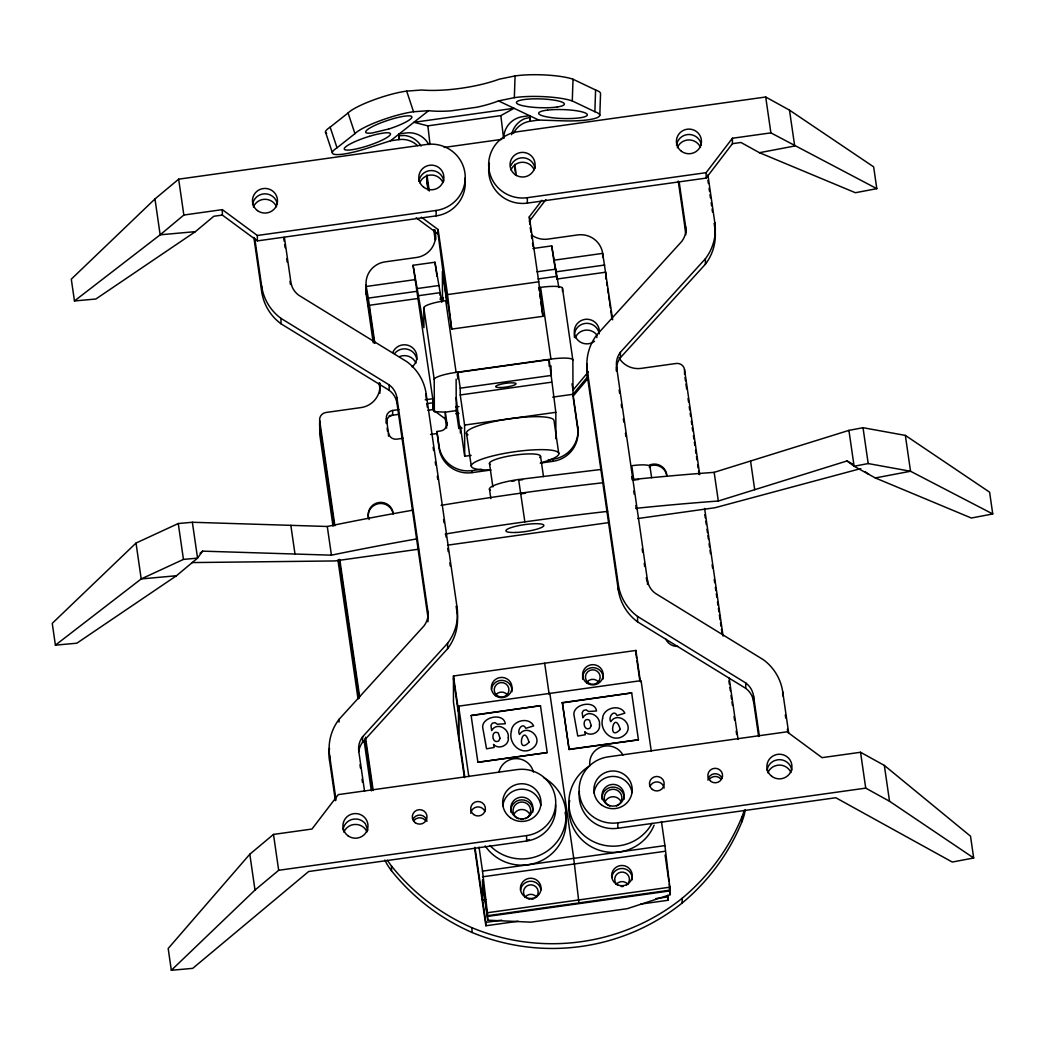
<?xml version="1.0" encoding="UTF-8"?>
<svg xmlns="http://www.w3.org/2000/svg" width="1045" height="1045" viewBox="0 0 1045 1045"><rect width="100%" height="100%" fill="white"/><g stroke="black" fill="none" stroke-linecap="round" stroke-linejoin="round"><path stroke-width="1.5" d="M515.067 75.945L499.236 79.172A59.304 14.957 -8.3 0 1 421.762 90.014L406.675 91.111A36.849 6.453 -18.4 0 0 348.076 112.978L330.155 127.137L337.026 147.789L354.947 133.642A36.849 6.453 -18.4 0 1 413.546 111.763L428.62 110.665A49.611 12.514 -8.3 0 0 450.891 110.874L476.507 107.282A49.611 12.514 -8.3 0 0 498.504 100.895L514.336 97.668L515.067 75.945A36.849 6.779 1.9 0 1 573.013 79.224L595.598 89.988A36.849 6.779 1.9 0 1 600.548 93.541L599.817 115.263M595.598 89.988L594.866 111.71L572.281 100.947L573.013 79.224M766.991 770.492L767.801 767.383A12.527 12.318 -0.2 0 1 774.515 760.642L777.663 759.78A12.527 12.318 -0.2 0 1 791.836 770.23M417.451 538.776A579.962 105.676 -8.2 0 0 331.435 555.169L202.573 551.146L197.557 558.121L176.461 575.743L76.821 643.211L55.398 645.144L52.25 623.356L136.02 543.06L178.264 523.532L192.358 522.265L327.281 526.484A579.962 105.676 -8.2 0 1 413.297 510.091M529.802 224.401L529.332 216.785L541.937 200.287M529.345 221.253L545.83 199.673M706.12 172.673L732.401 138.254L770.896 132.872L876.807 188.662L873.646 166.86L789.497 110.143L765.698 97.002L517.784 131.709A33.91 33.322 -0.2 0 0 488.995 169.394A33.91 33.322 -0.2 0 0 527.333 197.688L706.12 172.673L706.133 178.094L527.359 203.109A33.91 33.322 -0.2 0 1 489.4 163.255M706.133 178.094L732.427 143.674L732.401 138.254M588.257 371.968L572.973 390.203L572.046 383.763M552.661 397.126L573 394.278L588.27 376.043M588.283 378.068L573 396.316L572.869 360.107L562.497 288.381A22.115 4.023 -8.2 0 0 540.592 287.375L538.763 287.636L539.22 290.823M526.615 841.016L526.602 835.595A33.91 33.322 -0.2 0 0 555.391 797.897A33.91 33.322 -0.2 0 0 517.053 769.603L338.266 794.618L311.985 829.038L273.49 834.419L249.807 854.209L168.18 948.481L171.328 970.282L192.737 968.349L308.654 871.517L526.615 841.016A33.91 33.322 -0.2 0 0 555.587 804.755M758.644 736.503L753.549 701.339A20.038 19.698 -0.2 0 0 745.751 688.355L637.581 621.879A49.52 48.684 -0.2 0 1 618.287 589.811L587.408 376.383L587.381 370.962A49.52 48.684 -0.2 0 1 596.813 334.87L681.81 241.356A20.038 19.698 -0.2 0 0 685.638 226.765L679.159 182M616.589 370.936L616.576 366.873A20.038 19.698 -0.2 0 1 620.39 352.269L705.388 258.755A49.52 48.684 -0.2 0 0 714.819 222.676L707.909 174.907M616.445 371.027A20.038 19.698 -0.2 0 1 620.403 357.69L705.414 264.189A49.52 48.684 -0.2 0 0 714.845 228.097L714.819 222.676M335.38 800.692L329.619 760.891L329.606 755.47A49.52 48.684 -0.2 0 1 339.024 719.378L424.035 625.864A20.038 19.698 -0.2 0 0 427.849 611.26L396.956 397.831A20.038 19.698 -0.2 0 0 389.158 384.86L280.987 318.385A49.52 48.684 -0.2 0 1 261.694 286.317L254.758 238.364M364.574 791.339L358.788 751.381A20.038 19.698 -0.2 0 1 362.602 736.777L447.613 643.263A49.52 48.684 -0.2 0 0 457.044 607.184L426.151 393.743A49.52 48.684 -0.2 0 0 406.858 361.688L298.7 295.199A20.038 19.698 -0.2 0 1 290.889 282.228L284.41 237.476M358.748 751.668A20.038 19.698 -0.2 0 1 362.628 742.198L447.626 648.697A49.52 48.684 -0.2 0 0 457.057 612.605L457.044 607.184M436.144 215.884L436.118 210.463A33.91 33.322 -0.2 0 0 464.907 172.765A33.91 33.322 -0.2 0 0 426.569 144.471L178.656 179.165L154.974 198.955L71.295 279.159L74.456 300.947L95.866 299.014L195.402 231.637L213.807 216.263L222.35 215.061L257.357 240.899L436.144 215.884A33.91 33.322 -0.2 0 0 464.934 178.186M171.328 970.282L254.993 890.066L278.675 870.289L526.602 835.595M436.118 210.463L257.344 235.478L222.337 209.64L183.842 215.035L160.159 234.811L74.456 300.947M200.078 553.223L202.573 551.146M337.026 147.789A36.849 6.453 -18.4 0 0 367.396 148.22L390.477 140.801L428.62 110.665M55.398 645.144L141.206 578.93L183.45 559.402L197.557 558.121L192.358 522.265M500.842 115.629L514.035 108.288L413.898 122.304L427.875 125.844L500.842 115.629L503.572 138.371M417.517 145.608A22.115 21.736 -0.2 0 0 398.929 139.612L398.916 135.759L404.689 135.484A22.115 21.736 -0.2 0 1 421.07 146M669.257 883.9L670.276 894.651L627.248 908.68L530.925 922.16L487.845 920.188L482.659 884.318M633.414 479.472A579.962 105.676 -8.2 0 1 714.166 472.34L848.919 430.383L863.013 427.705L905.349 435.399L989.602 492.169L992.75 513.957L971.341 518.02L875.305 477.944L854.105 466.24L847.012 460.949L718.32 501.025A579.962 105.676 -8.2 0 0 635.961 508.327M513.461 133.342A22.115 21.736 -0.2 0 1 530.285 121.233L530.272 117.38L524.708 118.686A22.115 21.736 -0.2 0 0 511.645 134.674M860.819 468.578L714.963 507.739L637.646 518.555M732.427 143.674L740.957 142.486L759.454 152.701L794.696 146.013L789.497 110.143M876.807 188.662L855.398 192.724L759.454 152.701M992.75 513.957L910.535 471.256L868.199 463.562L854.105 466.24L848.919 430.383M875.305 477.944L910.535 471.256L905.349 435.399M973.679 857.984L889.53 801.267L865.73 788.126L617.817 822.82A33.91 33.322 -0.2 0 1 579.466 794.527A33.91 33.322 -0.2 0 1 608.268 756.841L787.042 731.813L822.049 757.651L860.544 752.269L884.344 765.41L970.518 836.196L973.679 857.984L952.269 862.047L835.804 797.74L617.83 828.254A33.91 33.322 -0.2 0 1 579.4 791.248M390.477 140.801L398.929 139.612L398.707 134.296L398.916 135.759M594.866 111.71A36.849 6.779 1.9 0 1 563.007 120.841L538.737 120.044L530.285 121.233L530.05 115.917L530.272 117.38M444.19 147.423L501.796 139.364M446.646 428.058L445.314 418.927L432.8 409.601L432.761 398.746L413.062 265.286L434.955 262.23L441.826 302.266M532.95 248.514L551.708 245.888L558.866 287.519M415.139 279.629L366.246 286.474L366.272 294.612L373.248 342.786M551.708 245.888L553.785 260.231L602.678 253.386L612.67 319.835M413.062 265.286L417.19 288.551L439.083 285.494M537.078 271.778L555.835 269.153M434.877 229.678L435.347 232.904A22.115 21.736 -0.2 0 1 416.563 257.475L385.03 261.89A22.115 21.736 -0.2 0 0 366.246 286.474L368.31 298.112L417.203 291.268M553.785 260.231L555.849 271.857L604.741 265.025M538.11 278.95L556.88 276.324L556.894 279.041L605.786 272.196L605.8 278.976M538.75 281.81L542.917 316.321L451.701 329.097L447.534 294.572L538.75 281.81L529.332 216.785M440.141 298.086L443.354 297.642M440.128 299.445L443.354 298.988M417.19 288.551L423.917 327.712L423.852 307.792A22.115 4.023 -8.2 0 1 445.719 300.66L447.547 300.398L451.701 329.097M456.129 379.165L456.234 410.62L445.288 412.148L434.341 411.625L434.224 379.518A22.115 4.023 -8.2 0 1 456.103 372.386L550.963 359.101A22.115 4.023 -8.2 0 1 572.869 360.107M457.253 374.228L457.958 379.035L457.932 372.399L549.147 359.637L555.809 412.318L555.901 438.822M471.112 455.372L464.711 456.26L464.594 425.08L460.244 394.958L460.218 388.178L551.433 375.416M425.21 399.804L432.761 398.746M460.244 394.958L551.46 382.196M426.726 403.657L432.774 402.821L434.341 411.625M392.646 410.463L392.659 415.218A7.367 7.25 -0.2 0 0 386.402 423.408L386.389 418.666A7.367 7.25 -0.2 0 1 392.646 410.463L398.876 409.601M389.119 415.714L398.903 414.342M427.862 410.293L434.315 409.379M455.724 407.027L458.938 406.583M455.738 413.807L458.964 413.363M464.594 425.08L555.809 412.318M491.072 469.976L472.026 472.64A29.142 28.646 -0.2 0 1 439.083 448.318L436.928 431.507L440.572 430.997A7.367 7.25 -0.2 0 0 446.842 422.807L445.288 412.148L445.314 418.927M462.047 428.097L458.833 428.541L456.169 410.11M403.226 438.26L396.8 439.161A7.367 7.25 -0.2 0 1 388.466 433.009L386.389 418.666M430.514 434.446L436.941 433.544M436.928 431.507L439.07 446.293A29.142 28.646 -0.2 0 0 472.026 470.603L481.549 469.27M548.207 459.944L552.962 459.277A29.142 28.646 -0.2 0 0 577.715 426.882L573 394.278M540.278 463.092L552.975 461.315A29.142 28.646 -0.2 0 0 577.715 428.92L577.715 426.882M418.575 549.213L334.818 560.943L192.097 562.576M447.573 545.163L608.66 522.618M464.411 777.65L453.452 701.992L453.465 675.997L635.896 650.46L640.402 681.654M453.465 675.997L458.65 711.854L458.637 706.159L641.068 680.635L651.257 751.107M471.138 715.394L540.461 705.688L547.214 752.583L477.892 762.288L471.138 715.668L540.461 705.688M562.354 702.619L631.676 692.926L638.43 739.821L569.107 749.513L562.354 702.619L569.107 749.513M562.354 702.893L631.676 692.926M569.094 749.252L638.43 739.821M664.933 845.601L670.158 890.144L487.728 915.668L482.516 871.138L664.933 845.601L661.459 821.579M482.529 876.82L664.96 851.296M485.807 899.693L482.607 900.15L482.542 879.812L487.845 920.188M487.728 912.69L670.145 887.153M487.832 916.387L670.263 890.862M518.124 921.246L485.847 925.765L485.834 922.382L501.613 920.175M655.633 898.622L668.264 896.845L668.264 900.241L640.82 904.082M490.458 490.275A29.482 5.369 -8.2 0 1 518.62 479.511L601.032 469.453M520.697 493.854L525.544 493.266M195.402 231.637L160.159 234.811L154.974 198.955M176.461 575.743L141.206 578.93L136.02 543.06M498.504 100.895L538.737 120.044M847.012 460.949L852.537 464.006M253.857 237.398L261.72 291.738A49.52 48.684 -0.2 0 0 281.014 323.806L389.171 390.281A20.038 19.698 -0.2 0 1 396.982 403.252L427.862 616.694A20.038 19.698 -0.2 0 1 427.928 621.827M587.381 370.962L618.274 584.39A49.52 48.684 -0.2 0 0 637.568 616.459L745.725 682.934A20.038 19.698 -0.2 0 1 753.536 695.918L759.323 735.876M865.43 471.909L868.904 474.404M421.331 217.164L438.116 229.547L447.534 294.572M416.184 217.817L438.129 234.015L446.986 302.384M367.017 831.898L365.345 829.129A12.527 12.318 -0.2 0 0 356.985 824.505L353.719 824.531A12.527 12.318 -0.2 0 0 343.857 832.133M406.675 91.111L413.546 111.763M348.076 112.978L354.947 133.642M325.478 132.036L332.349 152.688M277.395 204.428L276.52 201.332A12.527 12.318 -0.2 0 0 252.55 204.689M863.013 427.705L868.199 463.562M884.344 765.41L889.53 801.267M765.698 97.002L770.896 132.872M860.544 752.269L865.73 788.126M750.558 461.002L754.712 489.7M616.576 366.873L647.456 580.302A20.038 19.698 -0.2 0 0 655.267 593.286L763.425 659.761A49.52 48.684 -0.2 0 1 782.718 691.829L788.74 733.381M707.922 180.341L708.392 183.515M709.085 188.296L709.542 191.483M709.999 194.657L710.456 197.845M711.149 202.625L711.619 205.813M712.076 208.987L712.533 212.174M714.153 223.316L714.845 228.097M785.291 714.832L785.749 718.033M787.368 729.214L787.825 732.414M678.244 181.033L685.651 232.186A20.038 19.698 -0.2 0 1 685.847 234.746M714.166 472.34L718.32 501.025M619.032 357.912A22.115 21.736 -0.2 0 0 641.173 368.376L676.193 363.464A7.367 7.25 -0.2 0 1 684.54 369.616L699.732 474.587M704.63 508.497L723.101 636.078M729.175 678.061L738.057 739.429M685.024 377.598L685.481 380.824M685.951 384.051L686.656 388.897M688.054 398.576L688.524 401.816M689.217 406.636L689.687 409.888M690.157 413.102L690.627 416.354M691.32 421.161L691.803 424.427M692.26 427.614L692.731 430.88M693.423 435.687L693.906 438.965M694.363 442.139L694.834 445.418M695.526 450.212L696.009 453.491M696.466 456.665L696.937 459.957M697.629 464.738L698.112 468.029M698.569 471.19L699.04 474.482M704.879 514.767L705.349 518.085M705.806 521.22L706.289 524.551M706.969 529.292L707.452 532.623M707.909 535.745L708.392 539.076M709.072 543.818L709.555 547.162M710.012 550.271L710.495 553.615M712.115 564.796L712.599 568.153M714.218 579.322L714.702 582.679M715.381 587.381L715.851 590.621M716.321 593.847L716.805 597.217M717.484 601.907L717.98 605.29M718.424 608.373L718.908 611.756M719.378 614.982L720.083 619.829M720.528 622.885L721.011 626.282M721.455 629.351L721.951 632.747M728.927 680.987L729.423 684.423M729.867 687.44L730.364 690.876M731.03 695.513L731.526 698.948M731.97 701.966L732.467 705.414M734.073 716.491L734.57 719.953M736.176 731.017L736.673 734.478M649.99 466.553L651.61 477.709M606.662 282.294L607.171 285.794M607.628 288.969L608.321 293.736M608.699 296.31L609.392 301.156M609.705 303.259L610.398 308.027M610.803 310.848L611.965 318.921M619.149 389.955L619.607 393.155M621.239 404.389L621.697 407.602M623.329 418.836L623.787 422.049M625.419 433.283L625.877 436.483M631.689 476.611L632.147 479.812M633.779 491.046L634.237 494.259M635.869 505.493L636.327 508.706M642.139 548.821L642.61 552.034M644.229 563.268L644.7 566.468M646.319 577.702L646.79 580.915M635.804 652.733L636.575 658.128M636.928 660.531L639.736 679.955M665.077 854.993L668.904 881.497M669.375 888.42L670.276 894.651M667.572 895.408L668.264 900.241M555.849 271.857L556.894 279.041M573.222 397.858L577.715 428.92M529.802 117.288L529.567 115.681L522.748 116.635A22.115 21.736 -0.2 0 0 503.755 138.384M540.592 287.375L550.963 359.101M530.259 227.536L530.938 232.251M531.396 235.386L531.853 238.534M539.69 294.011L540.383 298.792M540.84 301.979L542.917 316.321M558.788 453.7L554.02 420.704A44.23 8.06 -8.2 0 0 504.487 419.567A44.23 8.06 -8.2 0 0 467.951 434.851M514.754 164.287L516.387 175.56M514.623 167.331L515.316 172.111M540.552 456.247L543.504 476.651M549.853 693.397L573.731 858.363L578.943 902.906M518.62 479.511L524.851 521.86M544.68 663.235L549.187 694.416M489.465 463.405L492.874 486.931M489.452 489.021L490.836 498.583M457.932 372.399L460.218 388.178M466.449 432.957L471.23 465.952M446.803 301.966L442.388 271.452L442.492 301.339M445.719 300.66L456.103 372.386M426.948 174.933L429.286 191.039M426.504 175.782L428.594 190.268M434.42 230.527L435.36 236.967A22.115 21.736 -0.2 0 1 435.582 239.801M427.013 177.977A22.115 21.736 -0.2 0 0 427.065 183.659L427.993 190.033M433.753 229.874L435.138 239.436M456.208 397.649L459.682 428.189M464.711 456.26L460.349 426.138L460.375 432.917M434.955 262.23L436.98 276.259M399.399 135.536L399.177 133.93L405.996 132.976A22.115 21.736 -0.2 0 1 428.842 144.68M423.852 307.792L434.224 379.518M426.869 403.984L427.327 407.197M433.139 447.312L433.597 450.526M435.229 461.759L435.687 464.973M437.319 476.206L437.777 479.407M443.589 519.535L444.047 522.735M445.679 533.969L446.137 537.182M447.769 548.416L448.227 551.629M449.859 562.863L450.317 566.063M456.129 606.191L457.057 612.605M458.637 706.159L468.839 776.631M479.028 847.103L482.516 871.138M453.373 678.257L458.664 714.845L458.742 735.184M464.764 776.827L458.637 734.465L458.559 714.127M474.966 847.299L485.834 922.382M474.652 848.488L485.847 925.765M368.31 298.112L374.868 343.4M387.094 428.189L387.564 431.376M369.368 309.346L374.188 342.695M379.061 382.927L379.753 387.747A22.115 21.736 -0.2 0 1 379.818 393.416M379.753 387.747L379.74 383.006A22.115 21.736 -0.2 0 1 360.956 407.589L325.935 412.488A7.367 7.25 -0.2 0 0 319.679 420.678L334.87 525.648M339.782 559.558L359.65 696.819M365.489 737.195L373.196 790.49M334.191 525.544L319.692 425.433A7.367 7.25 -0.2 0 1 320.149 421.697M339.076 559.375L359.193 698.334M365.032 738.71L372.516 790.386M333.041 526.223L319.731 434.237L319.679 420.678M337.94 560.12L358.03 698.909M364.104 740.866L371.341 790.895M327.281 526.484L331.435 555.169M283.731 238.103L284.201 241.304M284.658 244.491L285.128 247.691M286.748 258.886L287.205 262.073M289.974 281.262L290.445 284.449M359.963 764.796L360.434 767.997M362.04 779.178L362.51 782.378M329.606 755.47L336.046 800.039M290.837 525.348L294.99 554.033M178.656 179.165L183.842 215.035M273.49 834.419L278.675 870.289M249.807 854.209L254.993 890.066M178.264 523.532L183.45 559.402M430.004 144.328L427.875 125.844M532.532 243.25L532.924 246.437M367.879 830.279L365.332 823.708A12.527 12.318 -0.2 0 0 356.972 819.071L353.706 819.11A12.527 12.318 -0.2 0 0 343.021 829.821M782.718 691.829L782.731 695.892M753.536 695.918L753.549 701.339M745.725 682.934L745.751 688.355M744.131 810.345A54.471 53.543 -0.2 0 1 741.911 817.007L741.937 821.749A211.521 207.916 -0.2 0 1 682.15 903.05A205.787 202.273 -0.2 0 1 472 932.453A211.521 207.916 -0.2 0 1 391.522 870.785A54.471 53.543 -0.2 0 1 384.86 860.035M705.388 258.755L705.414 264.189M685.638 226.765L685.651 232.186M684.54 369.616L684.553 374.358M741.911 817.007A211.521 207.916 -0.2 0 1 682.137 898.295L682.15 903.05M647.456 580.302L647.482 584.377M637.568 616.459L637.581 621.879M635.896 650.46L635.909 653.452M620.39 352.269L620.403 357.69M618.274 584.39L618.287 589.811M617.817 822.82L617.83 828.254M602.691 257.449L602.678 253.386A22.115 21.736 -0.2 0 0 577.676 234.929L547.92 239.096A22.115 21.736 -0.2 0 1 531.526 234.955M596.813 334.87L596.826 337.587M562.497 288.381L562.51 291.45M552.962 459.277L552.975 461.315M550.989 365.881L551.028 375.325M549.147 359.637L549.174 366.272M547.214 752.583L477.892 762.288M527.333 197.688L527.359 203.109M472.026 470.603L472.026 472.64M387.486 860.257A54.471 53.543 -0.2 0 0 391.509 866.044A211.521 207.916 -0.2 0 0 471.974 927.712L472 932.453M447.547 300.398L447.56 303.115M446.842 422.807L446.842 425.511M447.613 643.263L447.626 648.697M440.141 295.369L440.128 292.665L418.235 295.722L418.248 298.439L369.355 305.284L369.381 312.063L366.259 290.536A22.115 21.736 -0.2 0 1 366.207 284.867M439.07 446.293L439.083 448.318M438.116 229.547L438.129 234.015M435.347 232.904L435.373 239.671M427.052 179.583L427.065 183.659M427.849 611.26L427.862 616.694M426.151 393.743L426.164 399.177M396.956 397.831L396.982 403.252M391.509 866.044L391.522 870.785M389.158 384.86L389.171 390.281M388.466 433.009L388.479 436.17M362.602 736.777L362.628 742.198M339.024 719.378L339.037 722.095M280.987 318.385L281.014 323.806M261.694 286.317L261.72 291.738M257.344 235.478L257.357 240.899M222.337 209.64L222.35 215.061M366.272 294.612A22.115 21.736 -0.2 0 1 366.22 288.942M745.281 809.601A54.471 53.543 -0.2 0 1 741.937 821.749M399.517 356.606A12.527 12.318 -0.2 0 1 415.962 363.098M575.233 337.809A12.527 12.318 -0.2 0 1 596.721 334.805M617.634 885.102A7.367 7.25 -0.2 0 1 616.576 874.469A7.367 7.25 -0.2 0 1 627.444 874.365A7.367 7.25 -0.2 0 1 626.608 885.01M623.094 886.487A7.367 7.25 -0.2 0 1 621.174 886.5M616.197 884.449A7.367 7.25 -0.2 0 1 627.901 884.331M495.709 694.951A7.367 7.25 -0.2 0 1 507.413 694.834M586.924 682.189A7.367 7.25 -0.2 0 1 598.615 682.058M524.982 897.211A7.367 7.25 -0.2 0 1 536.686 897.093M526.419 897.864A7.367 7.25 -0.2 0 1 525.361 887.231A7.367 7.25 -0.2 0 1 536.229 887.127A7.367 7.25 -0.2 0 1 535.393 897.773M533.734 898.739A7.367 7.25 -0.2 0 1 531.892 899.249M529.959 899.262A7.367 7.25 -0.2 0 1 528.104 898.791M574.436 337.365A12.527 12.318 -0.2 0 1 585.069 323.427A12.527 12.318 -0.2 0 1 599.242 333.891M394.396 353.759A12.527 12.318 -0.2 0 1 416.811 359.415M682.137 898.295A205.787 202.273 -0.2 0 1 471.974 927.712M649.454 466.148A12.527 12.318 -0.2 0 1 666.775 475.749M368.323 517.51A12.527 12.318 -0.2 0 1 378.969 503.585A12.527 12.318 -0.2 0 1 393.129 514.035M677.878 646.385A12.527 12.318 -0.2 0 1 665.665 638.926M649.454 465.064A12.527 12.318 -0.2 0 1 666.775 474.665M369.198 519.522A12.527 12.318 -0.2 0 1 377.363 502.828A12.527 12.318 -0.2 0 1 393.129 512.951M514.336 97.668A36.849 6.779 1.9 0 1 572.281 100.947M326.68 133.407A36.849 6.453 -18.4 0 1 330.155 127.137M602.116 799.503A11.051 10.868 -0.2 0 1 612.945 787.094A11.051 10.868 -0.2 0 1 624.048 799.268M709.333 779.322A7.367 7.25 -0.2 0 1 721.024 779.204M707.896 780.092A7.367 7.25 -0.2 0 1 721.99 778.12M611.717 877.369A10.319 10.136 -0.2 0 1 623.199 868.526A10.319 10.136 -0.2 0 1 632.199 879.812M609.771 806.035A8.843 8.7 -0.2 0 1 605.995 792.75A8.843 8.7 -0.2 0 1 620.025 792.606A8.843 8.7 -0.2 0 1 616.537 805.956M604.885 802.181A8.843 8.7 -0.2 0 1 621.226 802.011M622.977 755.078A17.687 17.386 -0.2 0 0 589.863 765.711L585.801 768.506A44.23 43.472 -0.2 0 0 584.586 835.961A44.23 43.472 -0.2 0 0 652.015 823.329M582.679 679.198A10.319 10.136 -0.2 0 1 592.789 667.624A10.319 10.136 -0.2 0 1 603.135 678.976M654.131 825.158A44.23 43.472 -0.2 0 1 600.509 850.617A44.23 43.472 -0.2 0 1 569.721 800.535M510.9 812.265A11.051 10.868 -0.2 0 1 521.742 799.869A11.051 10.868 -0.2 0 1 532.832 812.03M412.84 819.62A7.367 7.25 -0.2 0 1 426.974 821.292M413.794 820.678A7.367 7.25 -0.2 0 1 425.498 820.56M518.555 818.797A8.843 8.7 -0.2 0 1 514.78 805.512A8.843 8.7 -0.2 0 1 528.809 805.368A8.843 8.7 -0.2 0 1 525.322 818.731M523.101 819.332A8.843 8.7 -0.2 0 1 520.789 819.358M520.501 890.144A10.319 10.136 -0.2 0 1 540.957 889.922M513.67 814.943A8.843 8.7 -0.2 0 1 530.011 814.773M498.844 772.451A17.687 17.386 -0.2 0 1 533.394 772.085M529.449 839.71A25.798 25.354 -0.2 0 1 526.824 840.363M491.437 689.308A10.319 10.136 -0.2 0 1 502.919 680.452A10.319 10.136 -0.2 0 1 511.919 691.751M543.583 777.611A44.23 43.472 -0.2 0 1 556.789 842.139A44.23 43.472 -0.2 0 1 489.896 845.523M565.084 812.396A44.23 43.472 -0.2 0 1 539.233 861.694A44.23 43.472 -0.2 0 1 485.154 845.914M392.776 352.492A12.527 12.318 -0.2 0 1 411.926 347.24A12.527 12.318 -0.2 0 1 412.122 366.782M594.553 341.245A12.527 12.318 -0.2 0 1 575.299 336.385A12.527 12.318 -0.2 0 1 585.056 319.365A12.527 12.318 -0.2 0 1 599.268 333.041M510.966 169.995A12.527 12.318 -0.2 0 1 534.126 169.76M510.953 165.528A12.527 12.318 -0.2 0 1 534.988 168.389M419.75 182.77A12.527 12.318 -0.2 0 1 442.91 182.522M418.927 181.412A12.527 12.318 -0.2 0 1 443.772 181.151M253.386 207.001A12.527 12.318 -0.2 0 1 276.533 206.766M329.619 760.891A49.52 48.684 -0.2 0 1 329.488 748.181M767.827 772.804A12.527 12.318 -0.2 0 1 774.541 766.063L777.689 765.201A12.527 12.318 -0.2 0 1 790.974 772.555M677.343 147.672A12.527 12.318 -0.2 0 1 700.503 147.423M587.408 376.383A49.52 48.684 -0.2 0 1 587.264 363.673M676.52 145.359A12.527 12.318 -0.2 0 1 701.365 145.098M594.03 792.998A19.163 18.836 -0.2 0 1 632.029 792.593M650.003 786.428A7.367 7.25 -0.2 0 1 664.137 788.1M502.815 805.76A19.163 18.836 -0.2 0 1 540.814 805.368M470.746 813.271A7.367 7.25 -0.2 0 1 484.841 811.299M441.094 505.349A579.962 105.676 -8.2 0 1 603.409 482.712M445.248 534.034A579.962 105.676 -8.2 0 1 607.563 511.397M649.376 467.507A18.431 3.357 -8.2 0 0 631.742 465.717L633.819 480.06A18.431 3.357 -8.2 0 1 638.534 479.511M490.34 464.502A25.798 4.702 -8.2 0 1 514.989 455.084A25.798 4.702 -8.2 0 1 539.677 457.605M512.011 481.275A25.798 4.702 -8.2 0 1 514.623 480.804M518.62 480.191A25.798 4.702 -8.2 0 1 522.631 479.681M489.922 470.002A44.23 8.06 -8.2 0 1 481.863 459.147A44.23 8.06 -8.2 0 1 546.835 449.781A44.23 8.06 -8.2 0 1 541.689 462.556M511.397 731.16C507.556 745.02 524.107 758.174 534.831 746.287C542.812 736.516 526.432 723.662 519.548 734.478C516.622 730.076 522.787 721.664 525.792 728.313L533.642 725.935C528.914 716.23 511.789 720.658 511.397 731.16M602.612 718.398C598.772 732.258 615.322 745.412 626.046 733.525C634.028 723.741 617.647 710.9 610.763 721.716C607.837 717.301 614.003 708.902 617.007 715.551L624.858 713.173C620.129 703.468 603.004 707.883 602.612 718.398M508.288 737.665C509.424 745.412 498.661 750.088 493.54 744.445L494.089 747.502L486.539 748.808L483.038 729.279C479.407 717.314 503.585 711.632 505.31 723.754L497.329 724.237L495.069 722.644L492.326 723.192L490.941 725.439L491.646 730.546C496.702 721.677 509.568 728.574 508.288 737.665M599.503 724.903C600.64 732.636 589.876 737.326 584.756 731.683L585.304 734.74L577.754 736.046L574.254 716.517C570.609 704.552 594.801 698.87 596.525 710.992L588.544 711.475L586.284 709.869L583.541 710.43L582.156 712.677L582.862 717.784C587.917 708.915 600.784 715.799 599.503 724.903M500.046 738.371L498.687 740.97C491.463 744.706 490.706 728.848 498.308 733.002L500.046 738.371M591.248 725.609L589.903 728.208C582.679 731.931 581.921 716.073 589.524 720.227L591.248 725.609M529.018 742.198C515.747 756.201 522.618 720.776 529.018 742.198M620.234 729.423C606.962 743.439 613.833 708.014 620.234 729.423M388.688 129.031L372.373 132.95A24.322 4.258 -18.4 0 1 377.31 124.316A24.322 4.258 -18.4 0 1 411.142 116.204A24.322 4.258 -18.4 0 1 388.688 129.031M369.473 136.333L367.357 136.96A24.322 4.258 -18.4 0 0 345.046 149.775A24.322 4.258 -18.4 0 0 378.943 141.597A24.322 4.258 -18.4 0 0 383.711 133.015L382.013 133.316A20.038 3.501 -18.4 0 0 369.473 136.333M557.338 106.969L555.091 107.217A18.549 3.409 1.9 0 1 543.217 107.739L540.409 107.713A23.957 4.402 1.9 0 1 517.262 101.417A23.957 4.402 1.9 0 1 552.348 99.876A23.957 4.402 1.9 0 1 557.338 106.969M547.554 110.143L545.777 110.339A24.322 4.467 1.9 0 0 550.846 117.536A24.322 4.467 1.9 0 0 586.467 115.982A24.322 4.467 1.9 0 0 562.968 109.581L560.747 109.568A20.038 3.684 1.9 0 0 547.554 110.143M588.361 682.842A7.367 7.25 -0.2 0 0 600.104 677.918A7.367 7.25 -0.2 0 0 589.903 670.381A7.367 7.25 -0.2 0 0 588.361 682.842M497.146 695.604A7.367 7.25 -0.2 0 0 508.889 690.68A7.367 7.25 -0.2 0 0 498.687 683.143A7.367 7.25 -0.2 0 0 497.146 695.604M606.413 803.945A11.051 10.868 -0.2 0 0 624.035 796.564A11.051 10.868 -0.2 0 0 608.726 785.265A11.051 10.868 -0.2 0 0 606.413 803.945M615.753 883.717A10.319 10.136 -0.2 0 0 632.186 876.833A10.319 10.136 -0.2 0 0 617.895 866.279A10.319 10.136 -0.2 0 0 615.753 883.717M586.689 682.894A10.319 10.136 -0.2 0 0 603.122 675.997A10.319 10.136 -0.2 0 0 588.831 665.456A10.319 10.136 -0.2 0 0 586.689 682.894M515.198 816.707A11.051 10.868 -0.2 0 0 532.819 809.326A11.051 10.868 -0.2 0 0 517.51 798.027A11.051 10.868 -0.2 0 0 515.198 816.707M524.538 896.492A10.319 10.136 -0.2 0 0 540.983 889.595A10.319 10.136 -0.2 0 0 526.68 879.041A10.319 10.136 -0.2 0 0 524.538 896.492M495.474 695.656A10.319 10.136 -0.2 0 0 511.906 688.759A10.319 10.136 -0.2 0 0 497.616 678.218A10.319 10.136 -0.2 0 0 495.474 695.656M771.889 776.396A12.527 12.318 -0.2 0 0 791.849 768.023A12.527 12.318 -0.2 0 0 774.502 755.221A12.527 12.318 -0.2 0 0 771.889 776.396M601.528 804.898A19.163 18.836 -0.2 0 0 632.068 792.097A19.163 18.836 -0.2 0 0 605.525 772.503A19.163 18.836 -0.2 0 0 601.528 804.898M710.77 781.333A7.367 7.25 -0.2 0 0 722.513 776.409A7.367 7.25 -0.2 0 0 712.311 768.872A7.367 7.25 -0.2 0 0 710.77 781.333M652.393 789.497A7.367 7.25 -0.2 0 0 664.137 784.573A7.367 7.25 -0.2 0 0 653.935 777.036A7.367 7.25 -0.2 0 0 652.393 789.497M347.92 835.726A12.527 12.318 -0.2 0 0 367.892 827.366A12.527 12.318 -0.2 0 0 350.532 814.551A12.527 12.318 -0.2 0 0 347.92 835.726M510.313 817.66A19.163 18.836 -0.2 0 0 540.853 804.859A19.163 18.836 -0.2 0 0 514.31 785.265A19.163 18.836 -0.2 0 0 510.313 817.66M415.231 822.689A7.367 7.25 -0.2 0 0 426.974 817.765A7.367 7.25 -0.2 0 0 416.772 810.228A7.367 7.25 -0.2 0 0 415.231 822.689M473.62 814.512A7.367 7.25 -0.2 0 0 485.363 809.588A7.367 7.25 -0.2 0 0 475.148 802.064A7.367 7.25 -0.2 0 0 473.62 814.512M515.394 532.48A19.163 3.488 -8.2 0 0 543.844 525.452A19.163 3.488 -8.2 0 0 515.381 526.38A19.163 3.488 -8.2 0 0 515.394 532.48M257.449 210.594A12.527 12.318 -0.2 0 0 277.408 202.221A12.527 12.318 -0.2 0 0 260.061 189.419A12.527 12.318 -0.2 0 0 257.449 210.594M423.826 187.316A12.527 12.318 -0.2 0 0 443.785 178.943A12.527 12.318 -0.2 0 0 426.425 166.129A12.527 12.318 -0.2 0 0 423.826 187.316M681.405 151.264A12.527 12.318 -0.2 0 0 701.378 142.891A12.527 12.318 -0.2 0 0 684.018 130.089A12.527 12.318 -0.2 0 0 681.405 151.264M515.041 174.541A12.527 12.318 -0.2 0 0 535.001 166.181A12.527 12.318 -0.2 0 0 517.641 153.367A12.527 12.318 -0.2 0 0 515.041 174.541M500.738 387.538A10.319 1.881 -8.2 0 0 516.047 383.75A10.319 1.881 -8.2 0 0 500.725 384.26A10.319 1.881 -8.2 0 0 500.738 387.538"/></g></svg>
